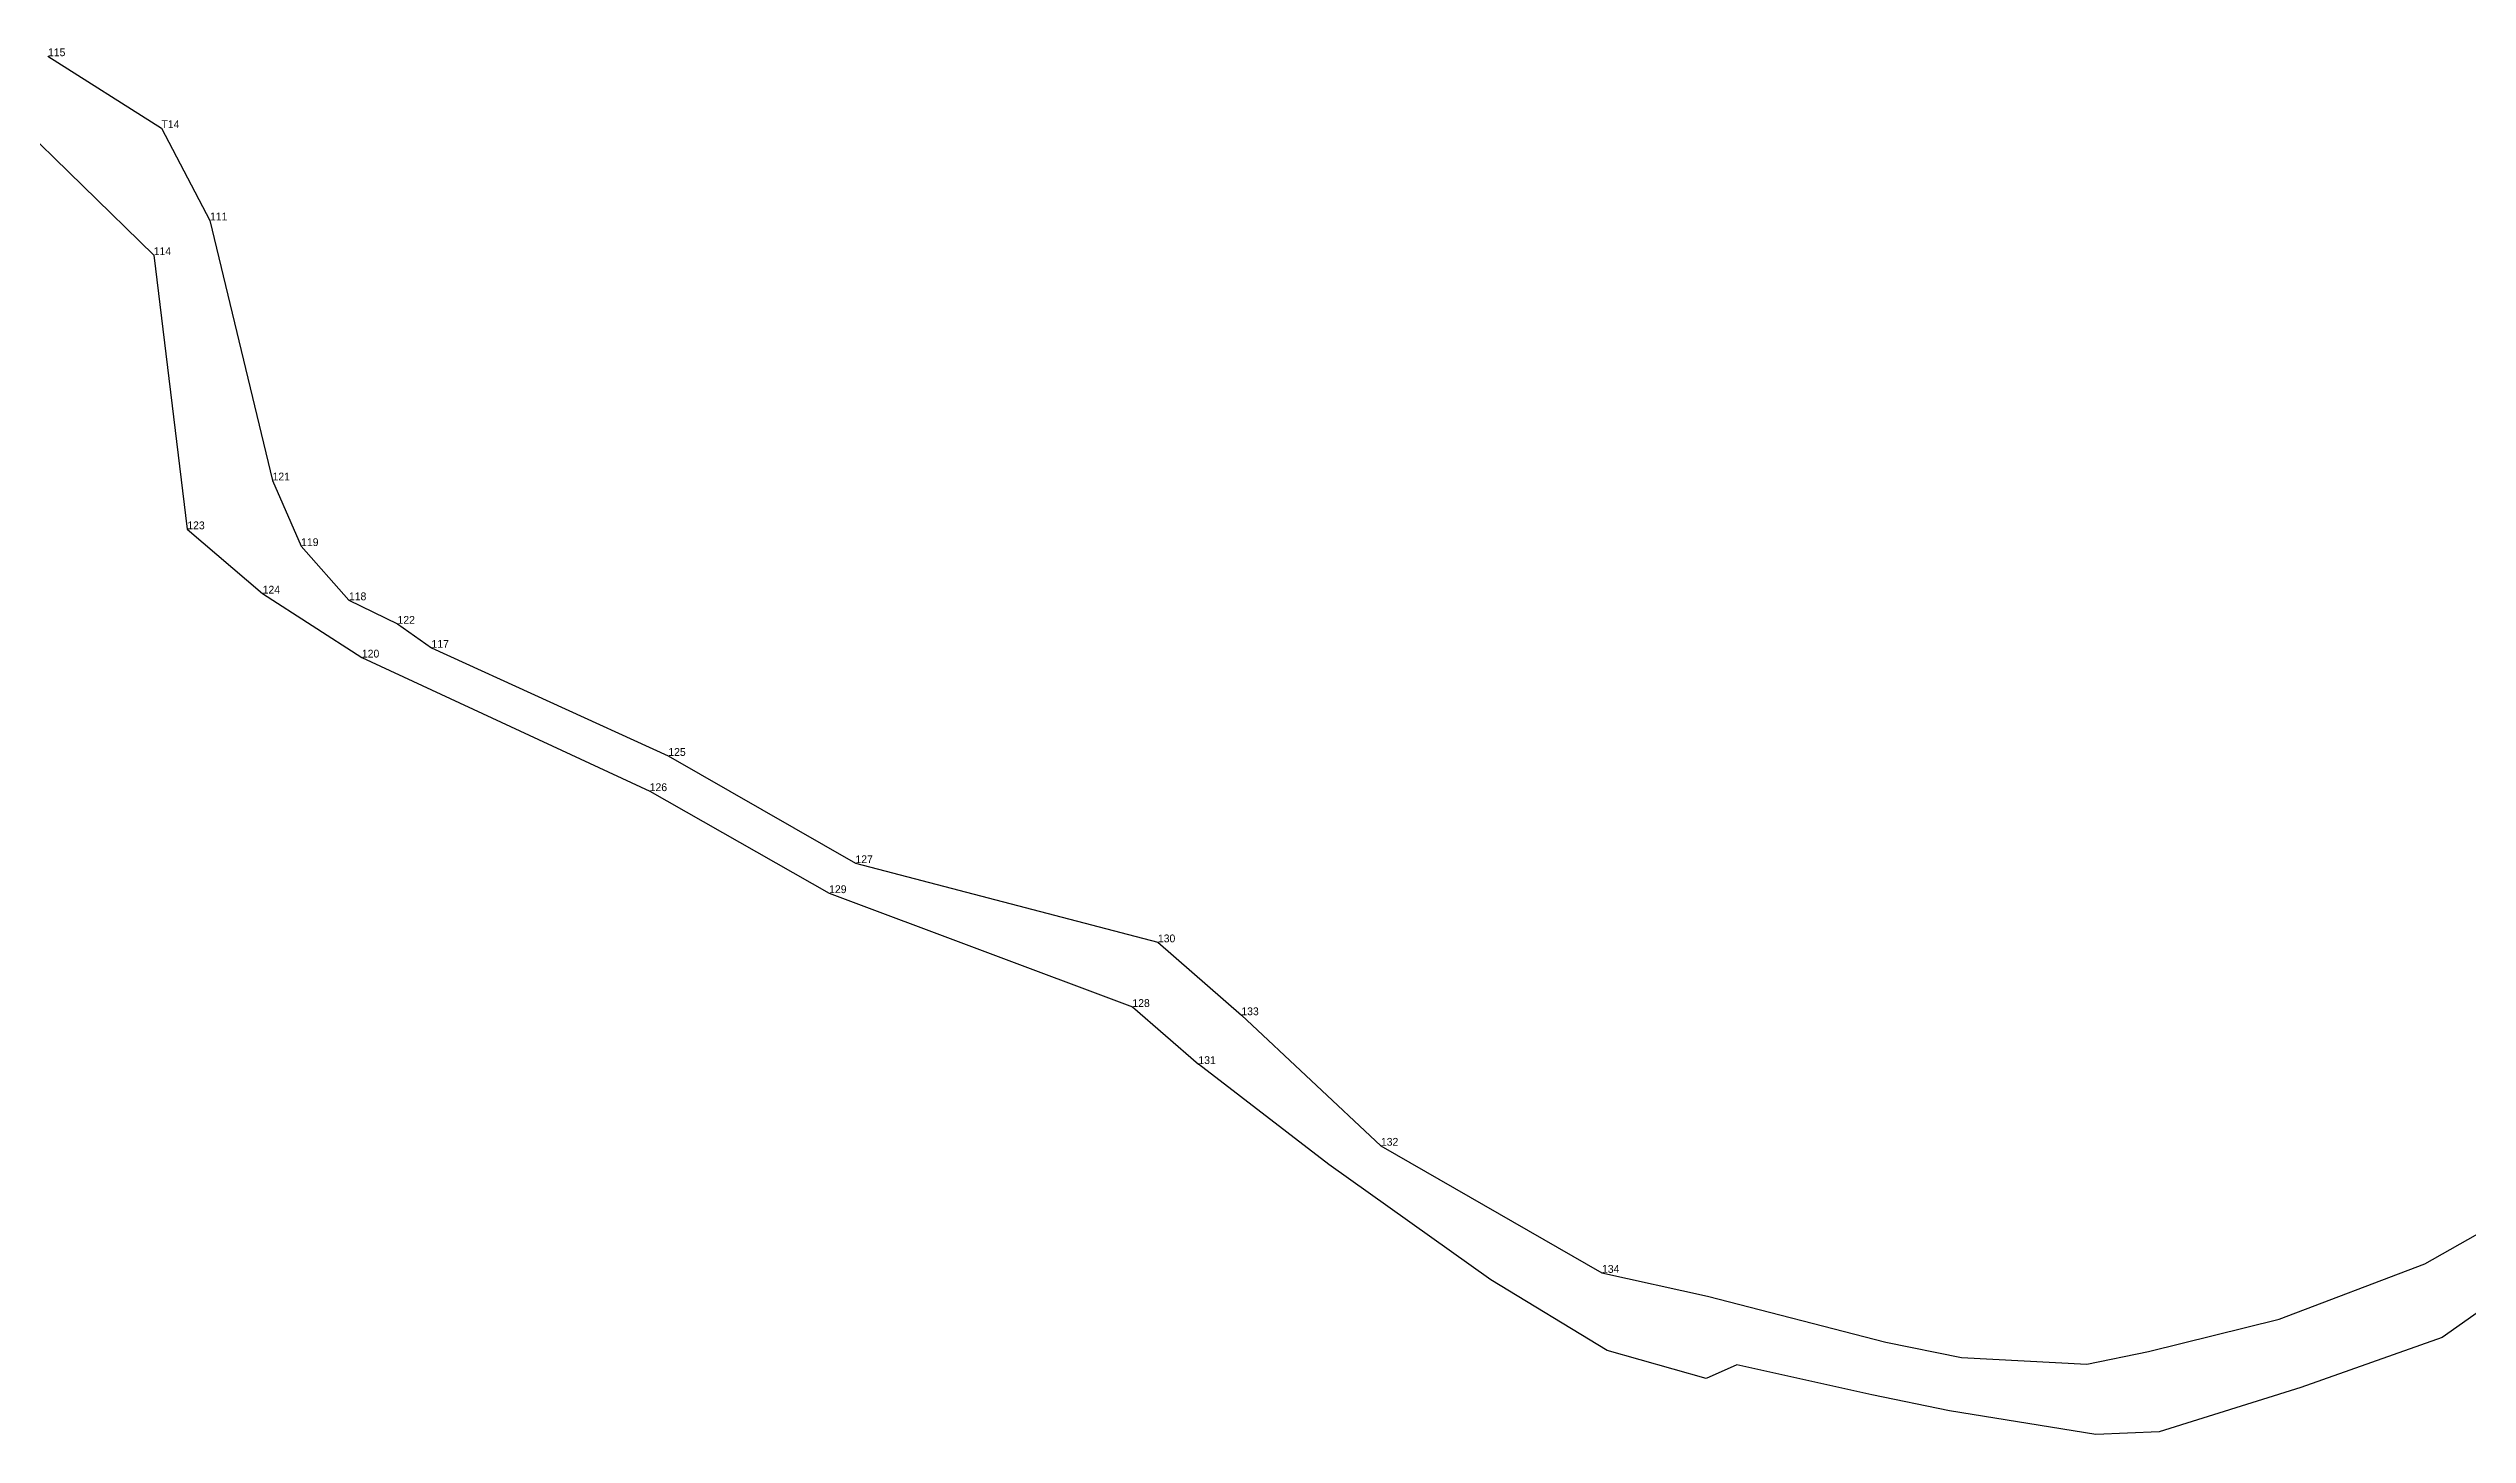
# Model space of a CAD drawing. Extents: x 554259 to 558738, y 1848974 to 1849981.
# Drawn here: x 557622 to 558180, y 1849187 to 1849507 of the extents above; entities that cross this region are included whole.
import ezdxf

# ---------------------------------------------------------------- set-up
doc = ezdxf.new("R2010")
doc.units = 0
for name, color, linetype in [('Level 12', 7, 'Continuous'), ('Level 57', 7, 'Continuous'), ('Level 7', 7, 'Continuous')]:
    doc.layers.add(name, color=color, linetype=linetype)

msp = doc.modelspace()

# ---------------------------------------------------------------- linework, layer by layer
at = {"layer": 'Level 57'}
for p, q in [((557613.14, 1849491.14), (557645.88, 1849459.17)), ((557645.88, 1849459.17), (557653.63, 1849395.87)), ((557653.63, 1849395.87), (557671.02, 1849381.02)), ((557671.02, 1849381.02), (557693.93, 1849366.26)), ((557693.93, 1849366.26), (557760.37, 1849335.42)), ((557760.37, 1849335.42), (557801.79, 1849311.88)), ((557801.79, 1849311.88), (557871.8, 1849285.59)), ((557871.8, 1849285.59), (557887.03, 1849272.42))]:
    msp.add_line(p, q, dxfattribs=at)
for points in [[(557621.47, 1849505.08), (557647.67, 1849488.48), (557658.86, 1849467.17), (557673.31, 1849407.14), (557679.9, 1849391.99), (557690.94, 1849379.48), (557702.16, 1849374.05), (557710.01, 1849368.5), (557764.67, 1849343.56), (557807.87, 1849318.79), (557877.69, 1849300.52), (557896.95, 1849283.69), (557929.17, 1849253.56), (557980.2, 1849224.22)], [(558235.64, 1849243.37), (558204.7, 1849230.81), (558174.12, 1849209.26), (558141.54, 1849197.72), (558108.83, 1849187.53), (558094.21, 1849186.87), (558060.42, 1849192.34), (558042.49, 1849196.06), (558011.3, 1849202.97), (558004.22, 1849199.86), (557981.41, 1849206.31), (557954.56, 1849222.63), (557917.11, 1849249.21), (557887.03, 1849272.42)], [(557980.2, 1849224.22), (558004.57, 1849218.86), (558045.74, 1849208.18), (558063.16, 1849204.65), (558092.16, 1849203.13), (558106.35, 1849206.08), (558136.51, 1849213.5), (558170.14, 1849226.32), (558198.19, 1849242.15), (558226.92, 1849256.49), (558233.97, 1849258.72)]]:
    msp.add_lwpolyline(points, dxfattribs=at)
at = {"layer": 'Level 7'}
for p, q in [((557647.666, 1849488.477), (557647.666, 1849488.477)), ((557658.86, 1849467.168), (557658.86, 1849467.168)), ((557645.884, 1849459.172), (557645.884, 1849459.172)), ((557673.311, 1849407.14), (557673.311, 1849407.14)), ((557653.626, 1849395.869), (557653.626, 1849395.869)), ((557679.896, 1849391.988), (557679.896, 1849391.988)), ((557671.016, 1849381.021), (557671.016, 1849381.021)), ((557690.938, 1849379.478), (557690.938, 1849379.478)), ((557702.159, 1849374.046), (557702.159, 1849374.046)), ((557693.933, 1849366.256), (557693.933, 1849366.256)), ((557710.005, 1849368.497), (557710.005, 1849368.497)), ((557764.666, 1849343.563), (557764.666, 1849343.563)), ((557760.369, 1849335.416), (557760.369, 1849335.416)), ((557807.866, 1849318.792), (557807.866, 1849318.792)), ((557801.793, 1849311.884), (557801.793, 1849311.884)), ((557877.686, 1849300.522), (557877.686, 1849300.522)), ((557871.796, 1849285.59), (557871.796, 1849285.59)), ((557896.948, 1849283.69), (557896.948, 1849283.69)), ((557887.029, 1849272.425), (557887.029, 1849272.425)), ((557929.174, 1849253.559), (557929.174, 1849253.559)), ((557980.199, 1849224.218), (557980.199, 1849224.218))]:
    msp.add_line(p, q, dxfattribs=at)

# ---------------------------------------------------------------- texts
at = {"layer": 'Level 12'}
for s, p in [('115', (557621.47, 1849505.08)), ('T14', (557647.67, 1849488.48)), ('111', (557658.86, 1849467.17)), ('114', (557645.88, 1849459.17)), ('121', (557673.31, 1849407.14)), ('123', (557653.63, 1849395.87)), ('119', (557679.9, 1849391.99)), ('124', (557671.02, 1849381.02)), ('118', (557690.94, 1849379.48)), ('122', (557702.16, 1849374.05)), ('120', (557693.93, 1849366.26)), ('117', (557710, 1849368.5)), ('125', (557764.67, 1849343.56)), ('126', (557760.37, 1849335.42)), ('127', (557807.87, 1849318.79)), ('129', (557801.79, 1849311.88)), ('130', (557877.69, 1849300.52)), ('128', (557871.8, 1849285.59)), ('133', (557896.95, 1849283.69)), ('131', (557887.03, 1849272.42)), ('132', (557929.17, 1849253.56)), ('134', (557980.2, 1849224.22))]:
    msp.add_text(s, height=1.8, dxfattribs=at).set_placement(p)

doc.saveas('drawing.dxf')
